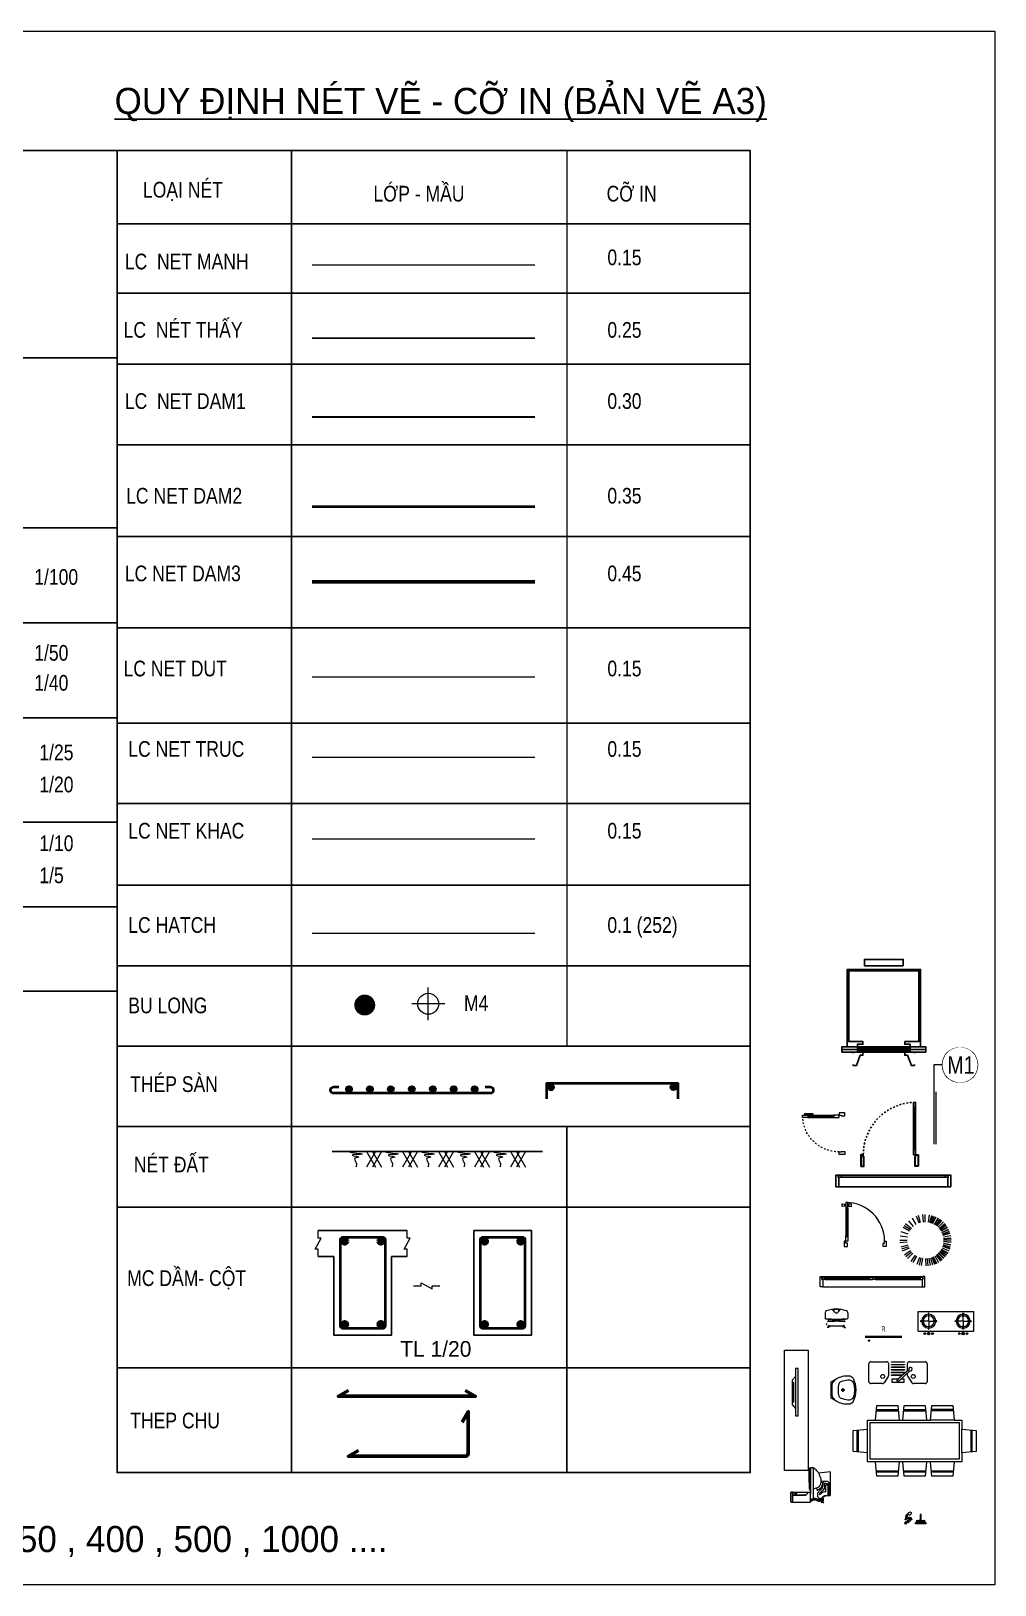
# Model space of a CAD drawing. Header units: inches. Extents: x 2135 to 2261, y 1937 to 2027.
# Drawn here: x 2205.7 to 2261.3, y 1937.3 to 2026.9 of the extents above; entities that cross this region are included whole.
import ezdxf
from ezdxf.enums import TextEntityAlignment as Align

# ---------------------------------------------------------------- set-up
doc = ezdxf.new("R2010")
doc.units = ezdxf.units.IN
doc.header["$MEASUREMENT"] = 0
for name, pattern in [('CENTERX2', [4, 2.5, -0.5, 0.5, -0.5]), ('DASHDOT', [1, 0.5, -0.25, 0, -0.25]), ('DOT', [0.25, 0, -0.25]), ('HIDDEN', [0.375, 0.25, -0.125])]:
    doc.linetypes.add(name, pattern=pattern)
doc.layers.get('Defpoints').update_dxf_attribs({"lineweight": 0})
for name, color, linetype, lineweight in [('0.10_Cay', 114, 'Continuous', 9), ('0.10_Ghi-Chu', 8, 'Continuous', 9), ('0.10_Thiet-Bi', 157, 'Continuous', 9), ('0.15_Cua', 144, 'Continuous', 15), ('03', 252, 'Continuous', 30), ('1-NETKHUAT', 250, 'HIDDEN', 5), ('5', 75, 'Continuous', 15), ('i_cua', 32, 'Continuous', 13), ('i_noithat', 25, 'Continuous', 15), ('LC Dim', 8, 'Continuous', 18), ('LC Hatch', 252, 'Continuous', 9), ('LC Khac', 4, 'Continuous', 9), ('LC Net dam 1', 30, 'Continuous', 30), ('LC Net dam2', 6, 'Continuous', 40), ('LC Net dam3', 1, 'Continuous', 60), ('LC Net khuat', 4, 'HIDDEN', 13), ('LC Net manh', 9, 'Continuous', 5), ('LC Net thay', 7, 'Continuous', 25), ('LC Net truc', 8, 'DASHDOT', 13), ('LC Text2', 7, 'Continuous', 25), ('Noi that', 35, 'Continuous', 9), ('text', 1, 'Continuous', 20)]:
    doc.layers.add(name, color=color, linetype=linetype, lineweight=lineweight)
doc.layers.add('09- Wipeout', color=254, linetype='DOT', lineweight=0, plot=False)
for name, color, linetype in [('144', 144, 'Continuous'), ('8', 8, 'Continuous'), ('MANH 147', 147, 'Continuous')]:
    doc.layers.add(name, color=color, linetype=linetype)
doc.styles.add('LC 1', font='VHAVANB.TTF')
doc.styles.add('T2', font='VHARIAL.TTF', dxfattribs={"width": 0.8})
doc.styles.add('Tahoma', font='tahoma.ttf')

# ---------------------------------------------------------------- blocks, each defined once
blk = doc.blocks.new('thep tron 2')
at = {"layer": 'LC Net dam2'}
for p, q in [((-0.5, 0.5), (0.5, 0.5)), ((0.35, 0.85), (-0.35, 0.15)), ((-0.35, 0.85), (0.35, 0.15)), ((0, 1), (0, 0))]:
    blk.add_line(p, q, dxfattribs=at)
blk.add_circle((0, 0.5), 0.5, dxfattribs=at)
blk = doc.blocks.new('theptron1')
at = {"layer": 'LC Net dam3'}
for p, q in [((-0.5, 0), (0.5, 0)), ((-0.35, 0.35), (0.35, -0.35)), ((0.35, 0.35), (-0.35, -0.35)), ((0, 0.5), (0, -0.5))]:
    blk.add_line(p, q, dxfattribs=at)
blk.add_circle((0, 0), 0.5, dxfattribs=at)
blk = doc.blocks.new('mat dat')
at = {"layer": 'LC Net manh'}
for p, q in [((2, 0), (3.73, -3)), ((3.73, 0), (2, -3)), ((3.15, 0), (4.88, -3)), ((4.88, 0), (3.15, -3))]:
    blk.add_line(p, q, dxfattribs=at)
blk.add_spline([(0, 0), (-1.21, -0.12), (1.21, -0.52), (-0.75, -0.75), (0.58, -1.1), (-0.23, -1.33), (0.06, -2.19), (0, -3)], degree=3, dxfattribs=at)
blk = doc.blocks.new('bu lon')
at = {"layer": 'LC Khac', "color": 9}
for p, q in [((0, -0.786), (0, 0.786)), ((0.786, 0), (-0.786, 0))]:
    blk.add_line(p, q, dxfattribs=at)
at = {"layer": 'LC Khac', "color": 7}
blk.add_circle((0, 0), 0.5, dxfattribs=at)
blk = doc.blocks.new('*U8')
for p, q in [((30, 640), (30, 100)), ((70, 640), (70, 100))]:
    blk.add_line(p, q)
at = {"color": 8, "lineweight": 9}
for p, q in [((48, 650), (48, 90)), ((52, 650), (52, 90))]:
    blk.add_line(p, q, dxfattribs=at)
for points in [[(5, 670), (-35, 666, -0.443716), (-40, 671), (-40, 709, -0.443716), (-35, 714), (5, 710, -0.385314), (10, 705), (10, 675, -0.385314)], [(95, 670), (135, 666, 0.443716), (140, 671), (140, 709, 0.443716), (135, 714), (95, 710, 0.385314), (90, 705), (90, 675, 0.385314)]]:
    blk.add_lwpolyline(points, format="xyb", close=True)
for points in [[(20, 685), (10, 685), (10, 695), (20, 695)], [(55, 640), (70, 640), (70, 740), (30, 740), (30, 640), (45, 640), (45, 650), (55, 650), (55, 640)], [(80, 685), (90, 685), (90, 695), (80, 695)], [(55, 100), (70, 100), (70, 0), (30, 0), (30, 100), (45, 100), (45, 90), (55, 90), (55, 100)]]:
    blk.add_lwpolyline(points)
for points in [[(30, 0), (0, 0), (0, -100), (60, -100), (60, -40), (30, -40)], [(770, 0), (800, 0), (800, -100), (740, -100), (740, -40), (770, -40)]]:
    blk.add_lwpolyline(points, close=True)
for centre, start, end in [((70, 690), 143.1301, 216.8699), ((30, 690), 323.1301, 36.8699)]:
    blk.add_arc(centre, 50, start, end)
for centre, radius, start, end in [((30, 0), 740, 0, 90), ((47, 641), 8.25, 186.4342, 273.2898), ((53, 641), 8.25, 266.7102, 353.5658), ((47, 99), 8.25, 86.7102, 173.5658), ((53, 99), 8.25, 6.4342, 93.2898)]:
    blk.add_arc(centre, radius, start, end, dxfattribs=at)
blk = doc.blocks.new('*U13')
for p, q in [((35, 0), (1965, 0)), ((50, -200), (1950, -200)), ((1060, -20), (1905, -20)), ((1060, -60), (1905, -60))]:
    blk.add_line(p, q)
at = {"color": 8, "lineweight": 5}
for p, q in [((95, -20), (940, -20)), ((95, -35), (940, -35)), ((95, -45), (940, -45)), ((95, -60), (940, -60)), ((1060, -20), (1905, -20)), ((1060, -35), (1905, -35)), ((1060, -45), (1905, -45)), ((1060, -60), (1905, -60))]:
    blk.add_line(p, q, dxfattribs=at)
for points in [[(0, 0), (35, 0), (35, -60), (50, -60), (50, -200), (0, -200), (0, 0)], [(2000, 0), (1965, 0), (1965, -60), (1950, -60), (1950, -200), (2000, -200), (2000, 0)], [(1060, -45), (1060, -60), (1000, -60), (1000, -20), (1060, -20), (1060, -35), (1050, -35), (1050, -45), (1060, -45)], [(1905, -45), (1905, -60), (1965, -60), (1965, -20), (1905, -20), (1905, -35), (1915, -35), (1915, -45), (1905, -45)]]:
    blk.add_lwpolyline(points)
for points in [[(35, -20), (95, -20), (95, -35), (85, -35), (85, -45), (95, -45), (95, -60), (35, -60)], [(1000, -20), (940, -20), (940, -35), (950, -35), (950, -45), (940, -45), (940, -60), (1000, -60)]]:
    blk.add_lwpolyline(points, close=True)
for points in [[(95, -29, -0.312187), (102, -35, -0.312187)], [(95, -51, 0.312187), (102, -45, 0.312187)], [(940, -29, 0.312187), (933, -35, 0.312187)], [(940, -51, -0.312187), (933, -45, -0.312187)]]:
    blk.add_lwpolyline(points, format="xyb", dxfattribs=at)
for centre, start, end in [((1059, -37), 14.2151, 83.5658), ((1059, -43), 276.4342, 345.7849), ((1906, -37), 96.4342, 165.7849), ((1906, -43), 194.2151, 263.5658)]:
    blk.add_arc(centre, 8.25, start, end, dxfattribs=at)
blk = doc.blocks.new('*U7')
for p, q in [((-240, 242), (-342, 343)), ((-217, 263), (-311, 372)), ((-194, 282), (-277, 398)), ((-141, 313), (-203, 442)), ((-114, 325), (-164, 459)), ((-85, 334), (-123, 472)), ((-25, 345), (-39, 488)), ((5, 347), (4, 490)), ((66, 342), (89, 484)), ((124, 327), (172, 462)), ((180, 302), (250, 427)), ((205, 286), (286, 404)), ((230, 268), (321, 379)), ((273, 226), (382, 319)), ((-334, 56), (-475, 79)), ((-328, 86), (-467, 121)), ((-319, 115), (-454, 162)), ((-294, 170), (-419, 240)), ((-278, 196), (-396, 277)), ((308, 177), (432, 249)), ((335, 122), (469, 172)), ((344, 93), (482, 131)), ((355, 33), (498, 47)), ((357, 3), (500, 5)), ((-339, -5), (-482, -6)), ((-337, -35), (-480, -49)), ((-333, -65), (-474, -91)), ((-326, -95), (-464, -133)), ((-316, -123), (-451, -174)), ((-310, -140), (-441, -197)), ((-304, -151), (-434, -213)), ((-290, -178), (-414, -251)), ((-290, -178), (-414, -251)), ((-274, -203), (-390, -287)), ((-266, -213), (-380, -300)), ((-255, -227), (-364, -320)), ((-238, -245), (-340, -346)), ((-234, -249), (-334, -352)), ((-211, -270), (-303, -380)), ((-207, -273), (-296, -386)), ((-187, -288), (-268, -406)), ((192, -297), (266, -419)), ((212, -283), (295, -400)), ((226, -272), (316, -384)), ((236, -265), (329, -373)), ((258, -244), (360, -344)), ((258, -244), (360, -344)), ((278, -221), (389, -312)), ((286, -212), (399, -299)), ((296, -197), (414, -278)), ((309, -177), (433, -249)), ((312, -171), (437, -242)), ((326, -144), (456, -203)), ((328, -139), (460, -196)), ((337, -116), (472, -164)), ((343, -99), (480, -139)), ((346, -87), (485, -123)), ((352, -57), (494, -81)), ((-172, -298), (-247, -420)), ((-161, -304), (-232, -429)), ((-134, -318), (-194, -448)), ((-134, -318), (-194, -448)), ((-106, -329), (-154, -464)), ((-95, -333), (-138, -469)), ((-77, -338), (-113, -476)), ((-53, -343), (-79, -484)), ((-47, -344), (-71, -485)), ((-17, -348), (-28, -490)), ((-11, -348), (-20, -491)), ((13, -349), (14, -492)), ((31, -348), (40, -491)), ((43, -347), (57, -489)), ((73, -343), (100, -483)), ((73, -343), (100, -483)), ((103, -336), (141, -474)), ((115, -332), (158, -469)), ((132, -326), (182, -460)), ((154, -317), (214, -447)), ((160, -314), (221, -444)), ((186, -300), (259, -423))]:
    blk.add_line(p, q)
blk = doc.blocks.new('TB WC Lavabo 01')
at = {"color": 8}
blk.add_wipeout([(0, 232), (40, 240), (141, 260), (241, 280), (296, 287), (352, 288), (388, 280), (421, 260), (439, 240), (451, 220), (460, 200), (468, 180), (475, 160), (481, 140), (487, 120), (491, 100), (495, 80), (497, 60), (499, 40), (500, 20), (500, 0), (500, -20), (499, -40), (497, -60), (495, -80), (491, -100), (487, -120), (481, -140), (475, -160), (468, -180), (460, -200), (451, -220), (439, -240), (421, -260), (388, -280), (352, -288), (296, -287), (240, -280), (141, -260), (40, -240), (0, -232)], dxfattribs=at)
for p, q in [((204, 0), (274, 0)), ((239, 35), (239, -35))]:
    blk.add_line(p, q)
blk.add_lwpolyline([(15, -154), (15, 154), (121, 219, -0.14257), (351, 273, -0.255099), (432, 223, -0.124237), (485, 0, -0.124237), (432, -223, -0.255099), (351, -273, -0.142542), (121, -219)], format="xyb", close=True)
for points in [[(87, -180, -0.253319), (33, -92), (33, 92, -0.253319), (87, 180)], [(154, 0, -0.05085), (166, 121, -0.267955), (203, 162, -0.045825), (335, 193, -0.034433), (365, 195, -0.20396), (412, 175, -0.140892), (448, 107, -0.051029), (459, 0, -0.051029), (448, -107, -0.140892), (412, -175, -0.20396), (365, -195, -0.034433), (335, -193, -0.045825), (203, -162, -0.267955), (166, -121, -0.05085), (154, 0, 0.05085)]]:
    blk.add_lwpolyline(points, format="xyb")
blk.add_circle((239, 0), 20)
blk = doc.blocks.new('TB Bếp')
at = {"color": 8}
blk.add_wipeout([(-575, -50), (575, -50), (575, -540), (-575, -540)], dxfattribs=at)
for p, q in [((-532, -452), (-532, -74)), ((-532, -74), (532, -74)), ((-329, -260), (-436, -260)), ((-329, -260), (-329, -154)), ((-329, -260), (-329, -367)), ((-329, -260), (-223, -260)), ((-329, -260), (-329, -260)), ((-329, -260), (-329, -260)), ((329, -260), (223, -260)), ((329, -260), (329, -154)), ((329, -260), (329, -367)), ((329, -260), (436, -260)), ((329, -260), (329, -260)), ((329, -260), (329, -260)), ((532, -452), (532, -74)), ((-532, -452), (532, -452)), ((-403, -496), (-419, -496)), ((-403, -496), (-403, -479)), ((-403, -496), (-403, -513)), ((-403, -496), (-386, -496)), ((-403, -496), (-403, -496)), ((-403, -496), (-403, -496)), ((-329, -496), (-353, -496)), ((-329, -496), (-329, -472)), ((-329, -496), (-329, -520)), ((-329, -496), (-305, -496)), ((-329, -496), (-329, -496)), ((-329, -496), (-329, -496)), ((-256, -496), (-272, -496)), ((-255, -496), (-255, -479)), ((-255, -496), (-255, -496)), ((-255, -496), (-255, -496)), ((-255, -496), (-239, -496)), ((-255, -496), (-255, -513)), ((255, -496), (239, -496)), ((255, -496), (255, -479)), ((255, -496), (255, -513)), ((255, -496), (255, -496)), ((255, -496), (255, -496)), ((256, -496), (272, -496)), ((329, -496), (305, -496)), ((329, -496), (329, -472)), ((329, -496), (329, -496)), ((329, -496), (329, -496)), ((329, -496), (353, -496)), ((329, -496), (329, -520)), ((403, -496), (386, -496)), ((403, -496), (403, -479)), ((403, -496), (403, -496)), ((403, -496), (403, -496)), ((403, -496), (419, -496)), ((403, -496), (403, -513))]:
    blk.add_line(p, q)
for points in [[(-415, -255), (-483, -255), (-483, -265), (-415, -265)], [(-324, -174), (-324, -106), (-334, -106), (-334, -174)], [(-243, -265), (-175, -265), (-175, -255), (-243, -255)], [(243, -265), (175, -265), (175, -255), (243, -255)], [(324, -174), (324, -106), (334, -106), (334, -174)], [(415, -255), (483, -255), (483, -265), (415, -265)], [(-334, -347), (-334, -415), (-324, -415), (-324, -347)], [(334, -347), (334, -415), (324, -415), (324, -347)]]:
    blk.add_lwpolyline(points, close=True, dxfattribs=at)
for centre in [(-403, -496), (-255, -496), (255, -496), (403, -496)]:
    blk.add_circle(centre, 16.5)
for centre in [(-329, -496), (329, -496)]:
    blk.add_circle(centre, 23.9, dxfattribs=at)
for centre, radius, start, end in [((-329, -260), 134, 92.2181, 177.7819), ((-329, -260), 134, 182.2181, 267.7819), ((-329, -260), 106, 92.7886, 177.2114), ((-329, -260), 106, 182.7886, 267.2114), ((-329, -260), 134, 2.2181, 87.7819), ((-329, -260), 106, 2.7886, 87.2114), ((-329, -260), 134, 272.2181, 357.7819), ((-329, -260), 106, 272.7886, 357.2114), ((329, -260), 134, 92.2181, 177.7819), ((329, -260), 134, 182.2181, 267.7819), ((329, -260), 106, 92.7886, 177.2114), ((329, -260), 106, 182.7886, 267.2114), ((329, -260), 134, 2.2181, 87.7819), ((329, -260), 106, 2.7886, 87.2114), ((329, -260), 134, 272.2181, 357.7819), ((329, -260), 106, 272.7886, 357.2114)]:
    blk.add_arc(centre, radius, start, end)
blk = doc.blocks.new('*U11')
at = {"color": 8}
blk.add_wipeout([(-600, -50), (600, -50), (600, -550), (-600, -550)], dxfattribs=at)
for p, q in [((-559, -467), (-559, -133)), ((-517, -91), (-301, -91)), ((-185, -230), (-267, -109)), ((-178, -292), (-178, -253)), ((178, -253), (178, -467)), ((185, -230), (267, -109)), ((301, -91), (517, -91)), ((559, -133), (559, -467)), ((-219, -509), (-517, -509)), ((-178, -467), (-178, -334)), ((517, -509), (219, -509))]:
    blk.add_line(p, q)
blk.add_lwpolyline([(-206, -358), (24, -158), (-1, -127), (-226, -337, 4.45487)], format="xyb", close=True)
for points in [[(117, -118), (-117, -118), (-117, -179), (-57, -179), (-1, -127), (24, -158), (0, -179), (117, -179)], [(-123, -299), (123, -299), (123, -309), (-123, -309)], [(-123, -349), (123, -349), (123, -359), (-123, -359)], [(-123, -399), (123, -399), (123, -409), (-123, -409)], [(-123, -449), (123, -449), (123, -459), (-123, -459)], [(-123, -499), (123, -499), (123, -509), (-123, -509)]]:
    blk.add_lwpolyline(points, close=True)
blk.add_lwpolyline([(-80, -249), (123, -249), (123, -259), (-92, -259)])
for centre in [(-291, -228), (291, -228)]:
    blk.add_circle(centre, 38.1)
for centre, start, end in [((-517, -133), 90, 180), ((-301, -133), 34.249, 90), ((-219, -253), 0, 34.249), ((219, -253), 145.751, 180), ((301, -133), 90, 145.751), ((517, -133), 0, 90), ((-517, -467), 180, 270), ((-219, -467), 270, 0), ((219, -467), 180, 270), ((517, -467), 270, 0)]:
    blk.add_arc(centre, 41.3, start, end)
blk = doc.blocks.new('TB Tủ Lạnh')
at = {"color": 8}
blk.add_wipeout([(-350, -50), (350, -50), (350, -650), (-350, -650)], dxfattribs=at)
for p, q in [((-350, -580), (350, -580)), ((-350, -600), (350, -600))]:
    blk.add_line(p, q)
blk.add_lwpolyline([(-294, -650), (-294, -670), (-258, -670), (-258, -650)])
at = {"layer": '0.10_Ghi-Chu', "style": 'Tahoma'}
blk.add_text('R', height=100, dxfattribs=at).set_placement((0, -494), align=Align.CENTER)
blk = doc.blocks.new('*U15')
at = {"color": 8}
blk.add_lwpolyline([(-275, 200), (0, 225), (0, 400), (150, 400), (175, 675), (575, 675), (600, 400), (675, 400), (700, 675), (1100, 675), (1125, 400), (1200, 400), (1225, 675), (1625, 675), (1650, 400), (1800, 400), (1800, 225), (2075, 200), (2075, -200), (1800, -225), (1800, -400), (1650, -400), (1625, -675), (1225, -675), (1200, -400), (1125, -400), (1100, -675), (700, -675), (675, -400), (600, -400), (575, -675), (175, -675), (150, -400), (0, -400), (0, -225), (-275, -200)], close=True, dxfattribs=at)
for points in [[(168, 600), (582, 600)], [(693, 600), (1107, 600)], [(1218, 600), (1632, 600)], [(150, 400), (600, 400)], [(166, 575), (584, 575)], [(675, 400), (1125, 400)], [(691, 575), (1109, 575)], [(1200, 400), (1650, 400)], [(1216, 575), (1634, 575)], [(-200, 207), (-200, -207)], [(-175, 209), (-175, -209)], [(0, 225), (0, -225)], [(1800, 225), (1800, -225)], [(1975, 209), (1975, -209)], [(2000, 207), (2000, -207)], [(150, -400), (600, -400)], [(166, -575), (584, -575)], [(1125, -400), (675, -400)], [(1109, -575), (691, -575)], [(1650, -400), (1200, -400)], [(1634, -575), (1216, -575)], [(168, -600), (582, -600)], [(1107, -600), (693, -600)], [(1632, -600), (1218, -600)]]:
    blk.add_lwpolyline(points)
blk.add_lwpolyline([(1750, 350), (1750, -350), (50, -350), (50, 350)], close=True)
blk = doc.blocks.new('TB WC BonCau 01')
at = {"color": 8}
blk.add_wipeout([(0, 230), (196, 230), (216, 220), (221, 207), (221, 200), (223, 180), (223, 165), (266, 168), (276, 180), (290, 185), (366, 190), (371, 185), (371, 180), (371, 174), (376, 174), (376, 180), (376, 185), (381, 190), (502, 186), (546, 180), (590, 170), (622, 160), (663, 140), (693, 120), (717, 100), (730, 88), (737, 80), (750, 60), (759, 40), (764, 20), (765, 0), (764, -20), (759, -40), (750, -60), (737, -80), (730, -88), (717, -100), (693, -120), (663, -140), (622, -160), (590, -170), (546, -180), (502, -186), (381, -190), (376, -185), (376, -180), (376, -174), (371, -174), (371, -180), (371, -185), (366, -190), (324, -188), (324, -200), (324, -205), (322, -207), (300, -207), (298, -205), (298, -200), (298, -186), (290, -185), (276, -180), (266, -168), (223, -165), (223, -180), (221, -200), (221, -207), (216, -220), (196, -230), (0, -230)], dxfattribs=at)
for p, q in [((48, 53), (84, 28)), ((95, 217), (196, 217)), ((339, 139), (339, 148)), ((340, 149), (371, 149)), ((353, 138), (340, 138)), ((342, -117), (342, 117)), ((342, 117), (353, 117)), ((354, 119), (354, 137)), ((376, 174), (371, 174)), ((376, 154), (376, 174)), ((84, -28), (48, -53)), ((95, -217), (196, -217)), ((258, -142), (258, -158)), ((260, -140), (262, -140)), ((262, -160), (260, -160)), ((263, -160), (262, -160)), ((339, -148), (339, -139)), ((340, -138), (353, -138)), ((371, -149), (340, -149)), ((353, -117), (342, -117)), ((354, -137), (354, -119)), ((376, -154), (376, -174))]:
    blk.add_line(p, q)
for centre, radius, start, end in [((563, 0), 540, 159.2678, 200.7321), ((535, 0), 500, 171.6681, 188.3323), ((60, 70), 20, 171.6799, 234.0514), ((95, 177), 40, 89.9986, 159.2669), ((64, 0), 34, 10.761, 54.0415), ((64, 0), 34, 349.239, 10.761), ((196, 205), 12, 3.9186, 90), ((-2782, 0), 2997, 356.062, 3.938), ((-2782, 0), 3010, 356.859, 3.1425), ((2758, 0), 2500, 176.3855, 183.208), ((293, 155), 30, 154.597, 176.3937), ((340, 148), 1, 89.9427, 180), ((340, 139), 0.499, 180, 270.1146), ((353, 137), 2, 0, 89.9713), ((353, 119), 2, 270.0286, 0), ((371, 154), 5, 270.0114, 0), ((60, -70), 20, 125.9547, 188.3347), ((95, -177), 40, 200.7312, 270.0014), ((64, 0), 34, 305.9475, 349.2341), ((196, -205), 12, 270.0048, 356.0627), ((260, -142), 2, 90, 180), ((260, -158), 2, 180, 270), ((293, -155), 30, 189.5643, 205.4252), ((310, -202), 20.2, 45.6327, 125.8626), ((340, -139), 0.5, 89.8854, 180), ((340, -148), 0.999, 180, 270.0573), ((353, -119), 2, 0, 89.9713), ((353, -137), 2, 270.0286, 0), ((371, -154), 5, 0, 89.9885)]:
    blk.add_arc(centre, radius, start, end)
blk = doc.blocks.new('*U35')
blk.add_line((100, -70), (900, -70))
for points in [[(0, -50), (1000, -50), (1000, -90), (0, -90)], [(100, -50), (100, -90), (900, -90), (900, -50)]]:
    blk.add_lwpolyline(points, close=True)
at = {"linetype": 'HIDDEN'}
blk.add_arc((0, -50), 1000, 270, 0, dxfattribs=at)
at = {"layer": '03'}
for points in [[(-220, 0), (-220, -60), (-40, -60), (-40, -50), (0, -50), (0, 0)], [(-220, -1100), (-220, -1040), (-40, -1040), (-40, -1050), (0, -1050), (0, -1100)]]:
    blk.add_lwpolyline(points, close=True, dxfattribs=at)
blk = doc.blocks.new('*U37')
for p, q in [((2150, 220), (50, 220)), ((60, 180), (2140, 180)), ((60, 0), (2140, 0))]:
    blk.add_line(p, q)
for points in [[(0, 0), (60, 0), (60, 180), (50, 180), (50, 220), (0, 220)], [(50, 180), (50, 220), (110, 220), (110, 180)], [(2090, 180), (2090, 220), (2150, 220), (2150, 180)], [(2200, 0), (2140, 0), (2140, 180), (2150, 180), (2150, 220), (2200, 220)]]:
    blk.add_lwpolyline(points, close=True)
blk = doc.blocks.new('*U39')
at = {"layer": '0.10_Ghi-Chu'}
blk.add_line((0, 2108), (0, 858), dxfattribs=at)
blk.add_lwpolyline([(161, 2752), (-47, 2752), (-47, 857)], dxfattribs=at)
blk.add_circle((581, 2752), 420, dxfattribs=at)
blk.add_wipeout([(581, 2332), (662, 2340), (704, 2350), (704, 2350), (792, 2389), (866, 2443), (909, 2489), (956, 2562), (989, 2651), (1001, 2752), (989, 2849), (963, 2926), (917, 3003), (867, 3059), (813, 3102), (727, 3145), (667, 3163), (581, 3172), (495, 3163), (417, 3139), (355, 3106), (302, 3065), (258, 3020), (226, 2976), (181, 2879), (168, 2829), (161, 2752), (161, 2739), (165, 2700), (185, 2611), (231, 2520), (287, 2452), (347, 2403), (459, 2350), (459, 2350), (530, 2335)]).dxf.layer = '0.10_Ghi-Chu'
blk = doc.blocks.new('*U42')
at = {"ltscale": 100}
blk.add_wipeout([(138, 0), (590, 0), (569, 217), (569, 219), (583, 229), (587, 232), (592, 236), (594, 238), (597, 240), (600, 243), (603, 245), (607, 249), (611, 253), (615, 256), (618, 259), (621, 261), (625, 265), (629, 268), (632, 271), (634, 273), (637, 276), (639, 279), (642, 282), (644, 285), (647, 288), (649, 291), (651, 294), (654, 297), (655, 300), (657, 303), (660, 308), (663, 312), (665, 317), (667, 320), (668, 323), (669, 324), (672, 324), (673, 325), (673, 326), (673, 359), (672, 364), (670, 367), (666, 368), (663, 368), (663, 374), (666, 374), (669, 376), (670, 378), (670, 380), (668, 382), (660, 382), (664, 384), (665, 386), (665, 390), (665, 392), (663, 394), (660, 395), (655, 396), (648, 397), (612, 399), (591, 399), (558, 400), (503, 400), (478, 400), (455, 400), (443, 400), (417, 399), (394, 399), (376, 398), (349, 397), (325, 395), (307, 394), (285, 393), (266, 392), (259, 391), (256, 390), (255, 390), (253, 387), (248, 387), (246, 385), (246, 385), (242, 379), (236, 379), (233, 378), (231, 375), (230, 373), (228, 368), (174, 368), (171, 369), (170, 370), (169, 372), (168, 373), (168, 374), (166, 375), (200, 375), (202, 376), (202, 376), (202, 377), (202, 430), (204, 430), (205, 432), (205, 433), (205, 715), (209, 715), (210, 715), (210, 716), (210, 742), (210, 743), (209, 744), (208, 745), (207, 745), (200, 745), (200, 747), (200, 748), (199, 749), (198, 750), (197, 750), (23, 750), (21, 749), (20, 748), (20, 747), (20, 747), (20, 745), (13, 745), (12, 745), (11, 744), (10, 743), (10, 742), (10, 716), (10, 715), (11, 715), (11, 715), (15, 715), (15, 375), (30, 375), (30, 365), (30, 364), (31, 363), (32, 362), (33, 362), (34, 362), (39, 362), (39, 353), (39, 352), (39, 352), (40, 352), (45, 341), (47, 337), (49, 332), (51, 330), (52, 327), (53, 323), (55, 320), (56, 317), (57, 314), (58, 311), (58, 308), (59, 305), (60, 301), (60, 295), (60, 289), (59, 281), (58, 275), (56, 269), (54, 264), (52, 259), (49, 254), (47, 250), (44, 243), (41, 238), (39, 232), (37, 227), (36, 222), (35, 217), (34, 211), (34, 203), (35, 197), (35, 193), (36, 186), (38, 180), (39, 175), (37, 175), (36, 173), (36, 170), (34, 170), (32, 170), (31, 166), (31, 164), (27, 160), (15, 160), (0, 175), (0, 124), (15, 139), (27, 139), (29, 137), (32, 135), (36, 134), (43, 134), (67, 134), (71, 136), (74, 137), (75, 139), (80, 139), (81, 135), (81, 135), (82, 134), (89, 135), (89, 135), (90, 135), (90, 139), (90, 142), (92, 150), (90, 158), (90, 161), (89, 165), (89, 166), (87, 166), (83, 166), (82, 166), (81, 165), (80, 163), (80, 161), (80, 160), (75, 160), (74, 163), (73, 164), (72, 164), (72, 166), (72, 167), (71, 170), (71, 170), (69, 170), (69, 170), (67, 170), (67, 172), (67, 172), (66, 175), (66, 175), (66, 175), (64, 175), (61, 184), (60, 188), (59, 192), (58, 197), (58, 201), (57, 205), (57, 210), (57, 214), (58, 220), (59, 224), (60, 228), (63, 229), (62, 233), (66, 221), (67, 216), (69, 211), (69, 211), (71, 207), (74, 206), (76, 205), (80, 204), (82, 202), (84, 199), (85, 192), (86, 186), (87, 183), (89, 179), (90, 175), (98, 160), (101, 154), (104, 147), (107, 140), (111, 133), (114, 126), (118, 117), (121, 112), (125, 103), (128, 96), (132, 88), (135, 81), (138, 74)], dxfattribs=at).dxf.layer = '09- Wipeout'
for p, q in [((10, 742), (10, 716)), ((11, 715), (209, 715)), ((13, 745), (207, 745)), ((15, 715), (15, 375)), ((20, 747), (20, 745)), ((23, 750), (197, 750)), ((25, 750), (195, 750)), ((200, 747), (200, 745)), ((205, 715), (205, 680)), ((205, 680), (205, 433)), ((210, 742), (210, 716)), ((15, 375), (200, 375)), ((55, 375), (70, 375)), ((61, 375), (166, 375)), ((669, 324), (76, 324)), ((168, 374), (170, 370)), ((174, 368), (277, 368)), ((200, 430), (202, 430)), ((202, 430), (202, 377)), ((277, 368), (665, 368)), ((659, 324), (672, 324)), ((673, 359), (673, 326)), ((98, 160), (138, 74)), ((367, 45), (138, 45)), ((314, 22), (138, 22)), ((590, 0), (138, 0)), ((208, 96), (208, 106)), ((292, 92), (213, 92)), ((281, 262), (251, 255)), ((298, 103), (293, 92)), ((311, 101), (307, 92)), ((307, 92), (307, 92)), ((321, 101), (374, 101)), ((590, 0), (569, 217))]:
    blk.add_line(p, q)
blk.add_lwpolyline([(84, 199, 0.098952), (98, 160, 0.065878), (129, 126, -0.221091), (138, 106), (138, 0)], format="xyb")
for centre, radius, start, end in [((13, 742), 3, 90, 180), ((11, 716), 1, 180, 270), ((23, 747), 3, 90, 180), ((197, 747), 3, 0, 90), ((207, 742), 3, 0, 90), ((209, 716), 1, 270, 0), ((166, 373), 1.75, 32.0054, 90), ((174, 372), 4.37, 212.0054, 270), ((200, 377), 2, 270, 0), ((202, 433), 3, 270, 0), ((491, 409), 197, 307.7414, 334.5983), ((665, 359), 8.74, 0, 90), ((672, 326), 1.75, 270, 0), ((601, 383), 560, 195.595, 198.0722), ((159, 179), 65.4, 55.7743, 93.0004), ((160, 201), 4.37, 87.1776, 215.6396), ((242, 260), 105, 215.6396, 229.8681), ((159, 179), 26.2, 59.1795, 87.1776), ((-189, -225), 560, 40.7649, 49.7793), ((112, 106), 96.2, 0, 49.8681), ((-189, -225), 599, 40.7649, 50.023), ((213, 96), 4.37, 180, 270), ((321, 214), 114, 220.7649, 270), ((254, 245), 10, 103.4438, 196.4871), ((350, 253), 122, 225.6111, 255.7635), ((307, 52), 39.6, 353.9037, 90.1381), ((310, 583), 447, 305.4923, 312.4773), ((570, 217), 1.75, 125.4923, 185.7201)]:
    blk.add_arc(centre, radius, start, end)
for points in [[(569, 219), (337, 194), (302, 225), (263, 324)], [(69, 211), (71, 207), (80, 204), (83, 199)], [(155, 245), (123, 239), (97, 220), (84, 199)], [(320, 134), (361, 132), (386, 136)], [(416, 173), (388, 141), (376, 108), (367, 45)]]:
    blk.add_spline(points, degree=3)
for points, knots in [([(392, 147), (369, 147), (359, 148), (330, 154), (321, 158), (306, 166), (299, 170), (287, 178), (281, 183), (272, 193), (267, 198), (261, 206), (259, 209), (256, 214), (255, 215), (254, 218), (253, 219), (252, 222), (251, 223), (250, 227), (248, 229), (246, 235), (245, 239), (244, 242)], [226.25608, 226.25608, 226.25608, 226.25608, 238.286793, 238.286793, 264.05718, 264.05718, 284.008558, 284.008558, 303.959935, 303.959935, 320.234894, 320.234894, 330.201292, 330.201292, 334.533067, 334.533067, 338.098792, 338.098792, 341.664517, 341.664517, 348.795967, 348.795967, 358.436466, 358.436466, 358.436466, 358.436466]), ([(420, 173), (414, 108), (414, 58), (408, 32), (369, 20), (314, 22)], [3.251032, 3.251032, 3.251032, 3.251032, 91.799106, 181.128262, 215.896542, 215.896542, 215.896542, 215.896542])]:
    blk.add_open_spline(points, degree=3, knots=knots)
at = {"layer": 'MANH 147'}
for p, q in [((147, 715), (147, 480)), ((175, 680), (185, 680)), ((175, 680), (175, 640)), ((185, 668), (175, 668)), ((175, 668), (185, 640)), ((175, 640), (185, 640)), ((30, 375), (30, 365)), ((33, 362), (41, 362)), ((39, 362), (39, 353)), ((40, 352), (63, 352)), ((41, 362), (62, 362)), ((62, 362), (69, 362)), ((64, 362), (64, 353)), ((72, 375), (72, 365)), ((231, 375), (228, 368)), ((242, 379), (236, 379)), ((246, 385), (242, 379)), ((258, 387), (252, 387)), ((254, 387), (252, 387)), ((257, 380), (252, 368)), ((255, 390), (253, 387)), ((263, 382), (258, 368)), ((260, 374), (666, 374)), ((263, 382), (666, 382)), ((0, 175), (15, 160)), ((0, 124), (15, 139)), ((15, 160), (27, 160)), ((15, 160), (15, 139)), ((15, 139), (27, 139)), ((26, 156), (26, 144)), ((31, 167), (31, 166)), ((31, 166), (31, 164)), ((34, 170), (69, 170)), ((36, 172), (36, 170)), ((36, 166), (67, 166)), ((36, 134), (67, 134)), ((39, 175), (64, 175)), ((67, 172), (67, 170)), ((72, 167), (72, 166)), ((72, 166), (72, 164)), ((75, 160), (80, 160)), ((75, 139), (80, 139)), ((77, 156), (77, 144)), ((81, 158), (90, 158)), ((81, 142), (90, 142)), ((82, 166), (89, 166)), ((82, 134), (89, 134))]:
    blk.add_line(p, q, dxfattribs=at)
blk.add_circle((251, 381), 3.11, dxfattribs=at)
for centre, radius, start, end in [((33, 365), 3, 180, 270), ((40, 353), 1, 180, 270), ((63, 353), 1, 270, 0), ((69, 365), 3, 270, 0), ((200, 482), 52.2, 182.3875, 270.3916), ((236, 374), 5, 90, 159.712), ((250, 382), 5, 74.2134, 149.3941), ((253, 382), 5, 336.3562, 74.2134), ((259, 386), 5, 104.4116, 137.2665), ((503, -2783), 3184, 87.289, 94.4112), ((258, 382), 5, 0, 89.7439), ((459, -439), 858, 76.3772, 76.9571), ((659, 389), 6.85, 284.2835, 64.8868), ((666, 378), 3.93, 270, 90), ((36, 156), 10, 90, 180), ((36, 144), 10, 180, 270), ((34, 167), 3, 90, 180), ((39, 172), 3, 90, 180), ((64, 172), 3, 0, 90), ((67, 156), 10, 0, 90), ((67, 144), 10, 270, 0), ((69, 167), 3, 0, 90), ((96, 150), 17.7, 152.4267, 207.5733), ((82, 164), 1, 90, 180), ((82, 135), 1, 180, 270), ((89, 164), 1, 0, 90), ((89, 135), 1, 270, 0), ((74, 150), 17.7, 332.4267, 27.5733)]:
    blk.add_arc(centre, radius, start, end, dxfattribs=at)
blk.add_open_spline([(185, 680), (185, 680), (185, 680), (185, 667), (185, 653), (185, 640)], degree=3, knots=[50.051226, 50.051226, 50.051226, 50.051226, 50.275506, 50.275506, 89.963778, 89.963778, 89.963778, 89.963778], dxfattribs=at)
for points in [[(40, 352), (60, 284), (34, 215), (39, 175)], [(63, 352), (83, 284), (57, 215), (64, 175)], [(81, 164), (80, 162), (81, 158)], [(81, 135), (80, 138), (81, 142)], [(90, 164), (90, 162), (90, 158)], [(90, 135), (90, 138), (90, 142)]]:
    blk.add_spline(points, degree=3, dxfattribs=at)
blk = doc.blocks.new('*U43')
for p, q in [((-40, -53), (-80, -53)), ((-60, -33), (-60, -73)), ((-42, -45), (-11, -45)), ((-42, -61), (-10, -61)), ((16, -33), (-11, -33)), ((-11, -33), (-7, -172)), ((12, -172), (16, -33)), ((15, -61), (42, -61)), ((16, -45), (42, -45)), ((80, -53), (40, -53)), ((60, -33), (60, -73)), ((192, -221), (180, -198)), ((227, -182), (215, -168)), ((280, -125), (294, -129))]:
    blk.add_line(p, q)
for points in [[(-100, 0), (100, 0), (100, -26), (-100, -26)], [(13, -26), (-7, -26), (-7, -33), (13, -33)], [(309, -7), (268, -7), (268, -14), (309, -14)]]:
    blk.add_lwpolyline(points, close=True)
blk.add_lwpolyline([(289, -12, -1.296082), (259, -34, -1.917127), (270, -36, -0.167053), (238, -49, -1.448302), (244, -30, -0.673139), (228, -85, -0.486099), (204, -61, -1.074451), (232, -67, -0.361514), (182, -101, -1.428906), (192, -80, -0.287584), (201, -119, -1.502211), (190, -109, -0.316107), (228, -116, -1.315856), (213, -125, -0.643473), (240, -103, -0.070392), (258, -116, -0.515207), (256, -128, -1.801469), (258, -107, 0.730196), (279, -91, -2.626927), (289, -97, 0.91518), (291, -113, 0.978175), (291, -109, 0.823089), (287, -127, -1.030732)], format="xyb")
for centre, radius in [((-60, -53), 20), ((-60, -53), 12), ((60, -53), 20), ((60, -53), 12)]:
    blk.add_circle(centre, radius)
for centre, radius, start, end in [((2, -172), 9.94, 180, 0), ((229, -220), 54.3, 104.4065, 155.2427), ((201, -216), 10.4, 207.0942, 286.3177), ((167, -101), 130, 286.3177, 347.8898), ((194, -98), 89.8, 291.3285, 342.4278)]:
    blk.add_arc(centre, radius, start, end)
blk = doc.blocks.new('*U45')
for p, q in [((70, 100), (70, 600)), ((90, 600), (90, 100))]:
    blk.add_line(p, q)
for points in [[(22, 495), (22, 664), (50, 664), (50, 636), (27, 636), (27, 495)], [(0, 0), (50, 0), (50, -40), (60, -40), (60, -110), (0, -110)], [(800, 0), (750, 0), (750, -40), (740, -40), (740, -110), (800, -110)]]:
    blk.add_lwpolyline(points, close=True)
for points in [[(50, 600), (90, 600), (90, 700), (50, 700), (50, 600)], [(50, 603), (50, 100)], [(50, 100), (90, 100), (90, 0), (50, 0), (50, 100)]]:
    blk.add_lwpolyline(points)
at = {"layer": '1-NETKHUAT', "linetype": 'HIDDEN', "ltscale": 0.3}
blk.add_arc((50, 0), 700, 0, 90, dxfattribs=at)
blk = doc.blocks.new('MB LCD')
for p, q in [((193, 20), (-193, 20)), ((-193, 0), (-193, 20)), ((193, 0), (193, 20))]:
    blk.add_line(p, q)
for points in [[(450, 60), (-450, 60), (-450, 110), (450, 110)], [(300, 60), (-308, 60), (-233, 0), (233, 0)]]:
    blk.add_lwpolyline(points, close=True)
blk = doc.blocks.new('*U48')
blk.add_wipeout([(-800, 0), (1500, 0), (1500, -450), (-800, -450)])
blk.add_lwpolyline([(-800, -450), (1500, -450), (1500, 0), (-800, 0)], close=True)
at = {"rotation": 180}
blk.add_blockref('MB LCD', (0, -150), dxfattribs=at)

msp = doc.modelspace()

# ---------------------------------------------------------------- linework, layer by layer
at = {"layer": '8'}
for p, q in [((2253.351, 1968.294), (2256.398, 1968.294)), ((2253.351, 1968.083), (2256.398, 1968.083)), ((2253.396, 1967.993), (2256.352, 1967.993))]:
    msp.add_line(p, q, dxfattribs=at)
for points in [[(2253.351, 1968.294), (2252.763, 1968.294), (2252.763, 1972.759), (2256.986, 1972.759), (2256.986, 1968.294), (2256.398, 1968.294), (2256.398, 1968.445), (2256.081, 1968.445), (2256.081, 1968.596), (2256.895, 1968.596), (2256.895, 1972.668), (2252.853, 1972.668), (2252.853, 1968.596), (2253.668, 1968.596), (2253.668, 1968.445), (2253.351, 1968.445), (2253.351, 1967.993), (2252.461, 1967.993), (2252.461, 1968.294), (2253.351, 1968.294)], [(2257.287, 1968.144), (2256.398, 1968.144), (2253.351, 1968.144), (2252.461, 1968.144)], [(2256.398, 1968.234), (2253.351, 1968.234)], [(2253.351, 1967.993), (2256.398, 1967.993)]]:
    msp.add_lwpolyline(points, dxfattribs=at)
for points in [[(2255.99, 1972.97), (2253.758, 1972.97), (2253.758, 1973.332), (2255.99, 1973.332)], [(2256.398, 1968.294), (2257.287, 1968.294), (2257.287, 1967.993), (2256.398, 1967.993)]]:
    msp.add_lwpolyline(points, close=True, dxfattribs=at)
at = {"layer": '8', "color": 9}
for points in [[(2253.11, 1967.932), (2253.11, 1967.993), (2253.668, 1967.993), (2253.668, 1967.812), (2253.517, 1967.812), (2253.291, 1967.209), (2253.11, 1967.209), (2253.11, 1967.269)], [(2256.639, 1967.932), (2256.639, 1967.993), (2256.081, 1967.993), (2256.081, 1967.812), (2256.232, 1967.812), (2256.458, 1967.209), (2256.639, 1967.209), (2256.639, 1967.269)]]:
    msp.add_lwpolyline(points, dxfattribs=at)
at = {"layer": 'Defpoints', "ltscale": 0.2}
msp.add_lwpolyline([(2134.584, 2026.858), (2261.274, 2026.858), (2261.274, 1937.27), (2134.584, 1937.27)], close=True, dxfattribs=at)
at = {"layer": 'LC Hatch'}
for p, q in [((2236.606, 2019.966), (2236.606, 1968.333)), ((2221.925, 1974.841), (2234.751, 1974.841))]:
    msp.add_line(p, q, dxfattribs=at)
at = {"layer": 'LC Hatch', "const_width": 0.603}
for points in [[(2224.656, 1970.704, -0.414214), (2224.958, 1971.006)], [(2224.656, 1970.704, 0.414214), (2224.958, 1970.403)], [(2225.26, 1970.7, 0.414214), (2224.958, 1971.002)], [(2225.26, 1970.704, -0.414214), (2224.958, 1970.403)]]:
    msp.add_lwpolyline(points, format="xyb", dxfattribs=at)
at = {"layer": 'LC Khac', "ltscale": 0.5}
msp.add_line((2221.925, 1980.277), (2234.751, 1980.277), dxfattribs=at)
at = {"layer": 'LC Net dam 1'}
msp.add_line((2221.925, 2004.624), (2234.751, 2004.624), dxfattribs=at)
at = {"layer": 'LC Net dam2', "ltscale": 5}
msp.add_line((2234.751, 1999.435), (2221.925, 1999.435), dxfattribs=at)
at = {"layer": 'LC Net dam2'}
msp.add_lwpolyline([(2231.891, 1965.979), (2232.192, 1965.979, -0.414214), (2232.364, 1965.808), (2232.364, 1965.788, -0.414214), (2232.192, 1965.617), (2227.676, 1965.617), (2223.16, 1965.617, -0.414214), (2222.988, 1965.788), (2222.988, 1965.808, -0.414214), (2223.16, 1965.979), (2223.461, 1965.979)], format="xyb", dxfattribs=at)
msp.add_lwpolyline([(2235.457, 1965.303), (2235.457, 1966.208), (2242.998, 1966.208), (2242.998, 1965.303)], dxfattribs=at)
for points in [[(2223.562, 1952.199), (2223.562, 1957.177, -0.414214), (2223.713, 1957.327), (2225.976, 1957.327, -0.414214), (2226.126, 1957.177), (2226.126, 1952.199, -0.414214), (2225.976, 1952.049), (2223.713, 1952.049, -0.414214)], [(2231.623, 1952.199), (2231.623, 1957.177, -0.414214), (2231.774, 1957.327), (2234.036, 1957.327, -0.414214), (2234.187, 1957.177), (2234.187, 1952.199, -0.414214), (2234.036, 1952.049), (2231.774, 1952.049, -0.414214)]]:
    msp.add_lwpolyline(points, format="xyb", close=True, dxfattribs=at)
at = {"layer": 'LC Net dam3', "ltscale": 0.5}
msp.add_line((2221.925, 1995.113), (2234.751, 1995.113), dxfattribs=at)
at = {"layer": 'LC Net dam3', "ltscale": 5}
msp.add_lwpolyline([(2224.027, 1948.487), (2223.44, 1948.148), (2231.328, 1948.148), (2230.74, 1948.487)], dxfattribs=at)
at = {"layer": 'LC Net dam3'}
msp.add_lwpolyline([(2230.579, 1946.662), (2230.918, 1947.25), (2230.918, 1944.842, -0.414214), (2230.768, 1944.691), (2224.018, 1944.691), (2224.606, 1945.03)], format="xyb", dxfattribs=at)
at = {"layer": 'LC Net khuat', "ltscale": 300}
msp.add_line((2221.925, 1989.631), (2234.751, 1989.631), dxfattribs=at)
at = {"layer": 'LC Net manh'}
msp.add_line((2221.925, 2013.374), (2234.751, 2013.374), dxfattribs=at)
for points in [[(2222.28, 1956.196), (2222.28, 1956.628), (2222.107, 1956.628), (2222.454, 1957.272), (2222.28, 1957.272), (2222.28, 1957.704)], [(2227.408, 1956.196), (2227.408, 1956.628), (2227.235, 1956.628), (2227.582, 1957.272), (2227.408, 1957.272), (2227.408, 1957.704)], [(2227.772, 1954.52), (2228.204, 1954.52), (2228.204, 1954.693), (2228.848, 1954.346), (2228.848, 1954.52), (2229.28, 1954.52)]]:
    msp.add_lwpolyline(points, dxfattribs=at)
at = {"layer": 'LC Net thay'}
for p, q in [((2204.742, 2019.966), (2210.688, 2019.966)), ((2220.731, 2019.966), (2220.731, 1943.751)), ((2210.688, 2015.739), (2247.177, 2015.739)), ((2210.688, 2011.748), (2247.177, 2011.748)), ((2221.925, 2009.154), (2234.751, 2009.154)), ((2143.045, 2008.013), (2210.688, 2008.013)), ((2210.688, 2007.659), (2247.177, 2007.659)), ((2210.688, 2002.998), (2247.177, 2002.998)), ((2168.781, 1998.218), (2210.688, 1998.218)), ((2210.688, 1997.721), (2247.177, 1997.721)), ((2168.781, 1992.736), (2210.688, 1992.736)), ((2210.688, 1992.445), (2247.177, 1992.445)), ((2168.781, 1987.254), (2210.688, 1987.254)), ((2210.688, 1986.963), (2247.177, 1986.963)), ((2210.688, 1982.324), (2247.177, 1982.324)), ((2168.781, 1981.247), (2210.688, 1981.247)), ((2210.688, 1977.609), (2247.177, 1977.609)), ((2168.781, 1976.36), (2210.688, 1976.36)), ((2210.688, 1972.971), (2247.177, 1972.971)), ((2143.045, 1971.501), (2210.688, 1971.501)), ((2210.688, 1968.333), (2247.177, 1968.333)), ((2210.688, 1963.694), (2247.177, 1963.694)), ((2236.606, 1963.694), (2236.606, 1943.751)), ((2235.202, 1962.267), (2223.076, 1962.267)), ((2210.688, 1959.056), (2247.177, 1959.056)), ((2227.408, 1957.704), (2222.28, 1957.704)), ((2223.185, 1956.196), (2222.28, 1956.196)), ((2226.503, 1956.196), (2227.408, 1956.196)), ((2210.688, 1949.779), (2247.177, 1949.779)), ((2210.688, 1943.751), (2247.177, 1943.751))]:
    msp.add_line(p, q, dxfattribs=at)
for points in [[(2210.688, 2019.966), (2247.177, 2019.966), (2247.177, 1943.751), (2210.688, 1943.751)], [(2231.246, 1957.704), (2234.564, 1957.704), (2234.564, 1951.672), (2231.246, 1951.672)]]:
    msp.add_lwpolyline(points, close=True, dxfattribs=at)
msp.add_lwpolyline([(2226.503, 1956.196), (2226.503, 1951.672), (2223.185, 1951.672), (2223.185, 1956.196)], dxfattribs=at)
at = {"layer": 'LC Net truc', "linetype": 'CENTERX2', "ltscale": 200}
msp.add_line((2221.925, 1984.992), (2234.751, 1984.992), dxfattribs=at)

# ---------------------------------------------------------------- block references
at = {"layer": '0.10_Cay', "xscale": 0.003016409176508714, "yscale": 0.003016409176508714, "zscale": 0.003016409176508714, "rotation": 90}
msp.add_blockref('*U7', (2257.267, 1957.116), dxfattribs=at)
at = {"layer": '0.15_Cua', "xscale": 0.003016409176508714, "yscale": 0.003016409176508714, "zscale": 0.003016409176508714}
for name, p in [('*U8', (2252.593, 1957.087)), ('*U13', (2251.197, 1955.062))]:
    msp.add_blockref(name, p, dxfattribs=at)
at = {"layer": '144', "xscale": -0.003016409176508714, "yscale": 0.003016409176508714, "zscale": 0.003016409176508714, "rotation": 270}
msp.add_blockref('*U35', (2256.856, 1962.076), dxfattribs=at)
at = {"layer": '144', "xscale": -0.003016409176508714, "yscale": 0.003016409176508714, "zscale": 0.003016409176508714}
msp.add_blockref('*U37', (2258.735, 1960.227), dxfattribs=at)
at = {"layer": 'i_cua', "xscale": -0.003016409176508714, "yscale": 0.003016409176508714, "zscale": 0.003016409176508714, "rotation": 90}
msp.add_blockref('*U45', (2252.3, 1964.497), dxfattribs=at)
at = {"layer": 'LC Dim'}
for p, xscale, yscale, zscale in [((2223.804, 1957.086), 0.30164091765136, 0.30164091765136, 0.30164091765136), ((2225.885, 1957.086), -0.30164091765136, 0.3016409176511172, 0.3016409176509435), ((2231.864, 1957.086), 0.30164091765136, 0.30164091765136, 0.30164091765136), ((2233.946, 1957.086), -0.30164091765136, 0.3016409176511172, 0.3016409176509435)]:
    msp.add_blockref('theptron1', p, dxfattribs=dict(at, xscale=xscale, yscale=yscale, zscale=zscale))
at = {"layer": 'LC Dim', "rotation": 180}
for p, xscale, yscale, zscale in [((2223.804, 1952.29), -0.30164091765136, 0.3016409176511172, 0.3016409176509435), ((2225.885, 1952.29), 0.30164091765136, 0.30164091765136, 0.30164091765136), ((2231.864, 1952.29), -0.30164091765136, 0.3016409176511172, 0.3016409176509435), ((2233.946, 1952.29), 0.30164091765136, 0.30164091765136, 0.30164091765136)]:
    msp.add_blockref('theptron1', p, dxfattribs=dict(at, xscale=xscale, yscale=yscale, zscale=zscale))
at = {"layer": 'LC Khac'}
for name, p, xscale, yscale, zscale in [('bu lon', (2228.616, 1970.776), 1.206563670603486, 1.206563670603486, 1.206563670603486), ('mat dat', (2224.45, 1962.267), 0.30164091765136, 0.30164091765136, 0.30164091765136), ('mat dat', (2226.525, 1962.267), 0.30164091765136, 0.30164091765136, 0.30164091765136), ('mat dat', (2228.599, 1962.267), 0.30164091765136, 0.30164091765136, 0.30164091765136), ('mat dat', (2230.674, 1962.267), 0.30164091765136, 0.30164091765136, 0.30164091765136), ('mat dat', (2232.749, 1962.267), 0.30164091765136, 0.30164091765136, 0.30164091765136)]:
    msp.add_blockref(name, p, dxfattribs=dict(at, xscale=xscale, yscale=yscale, zscale=zscale))
at = {"layer": 'LC Net dam2', "xscale": 0.30164091765136, "yscale": 0.30164091765136, "zscale": 0.30164091765136}
for p in [(2224.05, 1965.707), (2225.256, 1965.707), (2226.463, 1965.707), (2227.669, 1965.707), (2228.876, 1965.707), (2230.082, 1965.707), (2231.289, 1965.707)]:
    msp.add_blockref('thep tron 2', p, dxfattribs=at)
at = {"layer": 'LC Net dam2', "rotation": 180}
for p, xscale, yscale, zscale in [((2235.698, 1966.118), -0.30164091765136, 0.3016409176511172, 0.3016409176509435), ((2242.757, 1966.118), 0.30164091765136, 0.30164091765136, 0.30164091765136)]:
    msp.add_blockref('thep tron 2', p, dxfattribs=dict(at, xscale=xscale, yscale=yscale, zscale=zscale))
at = {"layer": 'Noi that', "xscale": 0.003016409176508714, "yscale": 0.003016409176508714, "zscale": 0.003016409176508714, "rotation": 180}
msp.add_blockref('*U43', (2257, 1940.785), dxfattribs=at)

# ---------------------------------------------------------------- texts
at = {"layer": 'LC Text2', "lineweight": -2, "style": 'LC 1'}
for s, height, p in [('%%Uquy ®Þnh nÐt vÏ - cì in (b¶n vÏ A3)', 1.5082, (2210.541, 2022.074)), ('tl 1/20', 0.9049, (2227.001, 1950.425)), ('tØ lÖ b¶n vÏ : 5 , 10 ,  20 , 25 , 40 , 50 ,  100 ,  150 ,  175 , 200 ,  250 , 400 , 500 , 1000 ....', 1.5082, (2143.98, 1939.163))]:
    msp.add_text(s, height=height, dxfattribs=at).set_placement(p)
at = {"layer": 'LC Text2', "style": 'T2', "width": 0.8}
for s, height, p in [('lo¹i nÐt', 0.9049, (2212.174, 2017.257)), ('Líp - mÇu', 0.9049, (2225.457, 2017.031)), ('cì in', 0.9049, (2238.894, 2017.031)), ('LC  Net manh', 0.90492, (2211.131, 2013.12)), ('0.15', 0.9049, (2238.94, 2013.358)), ('LC  nÐt thÊy', 0.90492, (2211.062, 2009.177)), ('0.25 ', 0.9049, (2238.94, 2009.177)), ('LC  Net dam1', 0.90492, (2211.131, 2005.073)), ('0.30', 0.9049, (2238.94, 2005.073)), ('LC Net dam2', 0.90492, (2211.205, 1999.615)), ('0.35', 0.9049, (2238.94, 1999.615)), ('LC Net dam3', 0.90492, (2211.13, 1995.136)), ('0.45', 0.9049, (2238.94, 1995.136)), ('1/100', 0.9049, (2205.91, 1994.932)), ('1/50', 0.9049, (2205.91, 1990.557)), ('1/40', 0.9049, (2205.91, 1988.828)), ('LC Net dut', 0.9049, (2211.056, 1989.654)), ('0.15', 0.9049, (2238.94, 1989.654)), ('1/25', 0.9049, (2206.204, 1984.819)), ('LC Net truc', 0.90492, (2211.33, 1985.016)), ('0.15', 0.9049, (2238.94, 1985.016)), ('1/20', 0.9049, (2206.204, 1982.967)), ('LC Net khac', 0.90492, (2211.33, 1980.301)), ('0.15', 0.9049, (2238.94, 1980.301)), ('1/10', 0.9049, (2206.204, 1979.581)), ('1/5', 0.9049, (2206.204, 1977.729)), ('LC Hatch', 0.9049, (2211.33, 1974.865)), ('0.1 (252)', 0.9049, (2238.94, 1974.865)), ('bu long', 0.9049, (2211.333, 1970.227)), ('m4', 0.9049, (2230.676, 1970.367)), ('thÐp sµn', 0.9049, (2211.438, 1965.69)), ('nÐt ®Êt', 0.9049, (2211.648, 1961.052)), ('mc dÇm- cét', 0.90492, (2211.267, 1954.506)), ('thep chu', 0.9049, (2211.445, 1946.295))]:
    msp.add_text(s, height=height, dxfattribs=at).set_placement(p)

# ---------------------------------------------------------------- next in the draw order: block references
at = {"layer": '0.10_Ghi-Chu', "xscale": 0.00241312734121575, "yscale": 0.00241312734121575, "zscale": 0.00241312734121575}
msp.add_blockref('*U39', (2257.863, 1960.609), dxfattribs=at)
at = {"layer": '0.10_Thiet-Bi', "xscale": 0.003016409176508714, "yscale": 0.003016409176508714, "zscale": 0.003016409176508714}
for name, p, rotation in [('TB WC BonCau 01', (2252.139, 1953.246), 269.9999999999999), ('*U11', (2255.689, 1948.601), 180), ('TB WC Lavabo 01', (2251.793, 1948.509), 1.951006043482933e-07)]:
    msp.add_blockref(name, p, dxfattribs=dict(at, rotation=rotation))
for name, p in [('TB Tủ Lạnh', (2254.851, 1953.364)), ('TB Bếp', (2258.451, 1953.259))]:
    msp.add_blockref(name, p, dxfattribs=at)
at = {"layer": '5', "xscale": 0.003016409176508714, "yscale": 0.003016409176508714, "zscale": 0.003016409176508714, "rotation": 90}
msp.add_blockref('*U42', (2251.779, 1942.003), dxfattribs=at)

# ---------------------------------------------------------------- next in the draw order: block references
at = {"layer": '0.10_Thiet-Bi', "xscale": 0.003016409176508714, "yscale": 0.003016409176508714, "zscale": 0.003016409176508714, "rotation": 180}
msp.add_blockref('*U15', (2259.369, 1945.572), dxfattribs=at)
at = {"layer": 'i_noithat', "xscale": -0.003016409176508714, "yscale": 0.003016409176508714, "zscale": 0.003016409176508714, "rotation": 90}
msp.add_blockref('*U48', (2249.154, 1948.385), dxfattribs=at)

# ---------------------------------------------------------------- next in the draw order: texts
at = {"layer": 'text', "style": 'T2', "width": 0.8}
msp.add_text('m1', height=1.0135, dxfattribs=at).set_placement((2259.314, 1967.249), align=Align.MIDDLE_CENTER)

doc.saveas('drawing.dxf')
